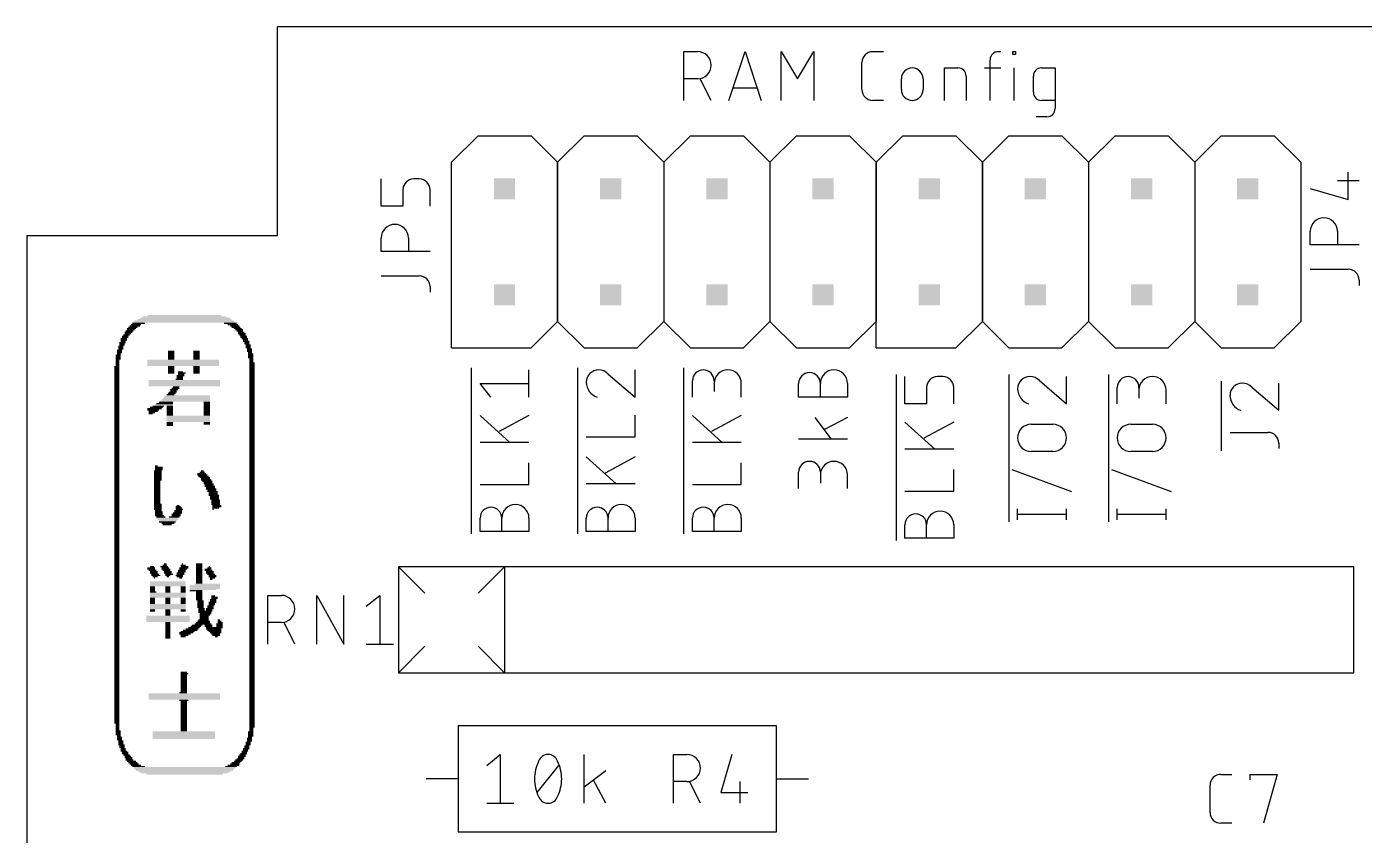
# Model space of a CAD drawing. Extents: x 0 to 102, y 0 to 103.
# Drawn here: x 0 to 32, y 55.64 to 75 of the extents above; entities that cross this region are included whole.
import ezdxf

# ---------------------------------------------------------------- set-up
doc = ezdxf.new("R2010")
doc.units = 0
for name, color, linetype in [('20', 30, 'CONTINUOUS'), ('21', 253, 'CONTINUOUS'), ('25', 253, 'CONTINUOUS'), ('51', 253, 'CONTINUOUS')]:
    doc.layers.add(name, color=color, linetype=linetype)

# ---------------------------------------------------------------- blocks, each defined once
blk = doc.blocks.new('RECT')
blk.add_solid([(-0.5, -0.5), (0.5, -0.5), (-0.5, 0.5), (0.5, 0.5)])

msp = doc.modelspace()

# ---------------------------------------------------------------- linework, layer by layer
at = {"layer": '20'}
for p, q in [((96, 75), (6, 75)), ((6, 70), (6, 75)), ((0, 70), (0, 11)), ((0, 70), (6, 70))]:
    msp.add_line(p, q, dxfattribs=at)
at = {"layer": '21'}
for p, q in [((15.7229, 73.2345), (15.7229, 74.403)), ((15.7229, 74.403), (16.0474, 74.403)), ((16.7936, 73.2345), (17.1831, 74.403)), ((17.1831, 74.403), (17.5725, 73.2345)), ((18.0509, 73.2345), (18.0509, 74.403)), ((18.0509, 74.403), (18.4404, 73.7538)), ((18.4404, 73.7538), (18.8298, 74.403)), ((18.8298, 74.403), (18.8298, 73.2345)), ((20.239, 74.403), (20.4987, 74.403)), ((23.2387, 74.403), (23.3036, 74.403)), ((23.5895, 74.338), (23.5895, 74.403)), ((23.5895, 74.403), (23.6544, 74.403)), ((23.6544, 74.338), (23.5895, 74.338)), ((23.6544, 74.403), (23.6544, 74.338)), ((19.9794, 73.4942), (19.9794, 74.1433)), ((21.9526, 73.2345), (21.9526, 74.0135)), ((21.9526, 74.0135), (22.2772, 74.0135)), ((22.9142, 74.0135), (23.3036, 74.0135)), ((23.044, 73.2345), (23.044, 74.2082)), ((23.622, 73.2345), (23.622, 74.0135)), ((24.2751, 74.0135), (24.5996, 74.0135)), ((24.5996, 74.0135), (24.5996, 73.0398)), ((16.0474, 73.7538), (15.7229, 73.7538)), ((16.372, 73.2345), (16.1123, 73.7538)), ((20.9239, 73.4942), (20.9239, 73.7538)), ((21.4432, 73.7538), (21.4432, 73.4942)), ((22.4719, 73.8188), (22.4719, 73.2345)), ((24.0803, 73.4293), (24.0803, 73.8188)), ((17.4752, 73.5267), (16.891, 73.5267)), ((20.4987, 73.2345), (20.239, 73.2345)), ((24.5996, 73.2345), (24.2751, 73.2345)), ((24.4049, 72.8451), (24.1452, 72.8451)), ((10.16, 71.755), (10.795, 72.39)), ((10.795, 72.39), (12.065, 72.39)), ((12.065, 72.39), (12.7, 71.755)), ((12.7, 71.755), (13.335, 72.39)), ((13.335, 72.39), (14.605, 72.39)), ((14.605, 72.39), (15.24, 71.755)), ((15.24, 71.755), (15.875, 72.39)), ((15.875, 72.39), (17.145, 72.39)), ((17.145, 72.39), (17.78, 71.755)), ((17.78, 71.755), (18.415, 72.39)), ((18.415, 72.39), (19.685, 72.39)), ((19.685, 72.39), (20.32, 71.755)), ((20.32, 71.755), (20.955, 72.39)), ((20.955, 72.39), (22.225, 72.39)), ((22.225, 72.39), (22.86, 71.755)), ((22.86, 71.755), (23.495, 72.39)), ((23.495, 72.39), (24.765, 72.39)), ((24.765, 72.39), (25.4, 71.755)), ((25.4, 71.755), (26.035, 72.39)), ((26.035, 72.39), (27.305, 72.39)), ((27.305, 72.39), (27.94, 71.755)), ((27.94, 71.755), (28.575, 72.39)), ((28.575, 72.39), (29.845, 72.39)), ((29.845, 72.39), (30.48, 71.755)), ((10.16, 69.85), (10.16, 71.755)), ((12.7, 71.755), (12.7, 69.85)), ((12.7, 69.85), (12.7, 71.755)), ((15.24, 71.755), (15.24, 70.485)), ((17.78, 71.755), (17.78, 70.485)), ((20.32, 69.85), (20.32, 71.755)), ((20.32, 71.755), (20.32, 70.485)), ((22.86, 71.755), (22.86, 69.85)), ((22.86, 69.85), (22.86, 71.755)), ((25.4, 71.755), (25.4, 70.485)), ((27.94, 71.755), (27.94, 70.485)), ((30.48, 71.755), (30.48, 70.485)), ((15.24, 70.485), (15.24, 67.945)), ((17.78, 70.485), (17.78, 67.945)), ((20.32, 70.485), (20.32, 67.945)), ((25.4, 70.485), (25.4, 67.945)), ((27.94, 70.485), (27.94, 67.945)), ((30.48, 70.485), (30.48, 67.945)), ((10.16, 67.31), (10.16, 69.85)), ((12.7, 69.85), (12.7, 67.945)), ((12.7, 67.945), (12.7, 69.85)), ((20.32, 67.31), (20.32, 69.85)), ((22.86, 69.85), (22.86, 67.945)), ((22.86, 67.945), (22.86, 69.85)), ((12.065, 67.31), (12.7, 67.945)), ((12.7, 67.945), (13.335, 67.31)), ((14.605, 67.31), (15.24, 67.945)), ((15.24, 67.945), (15.875, 67.31)), ((17.145, 67.31), (17.78, 67.945)), ((17.78, 67.945), (18.415, 67.31)), ((19.685, 67.31), (20.32, 67.945)), ((22.225, 67.31), (22.86, 67.945)), ((22.86, 67.945), (23.495, 67.31)), ((24.765, 67.31), (25.4, 67.945)), ((25.4, 67.945), (26.035, 67.31)), ((27.305, 67.31), (27.94, 67.945)), ((27.94, 67.945), (28.575, 67.31)), ((29.845, 67.31), (30.48, 67.945)), ((10.16, 67.31), (10.795, 67.31)), ((10.795, 67.31), (12.065, 67.31)), ((13.335, 67.31), (14.605, 67.31)), ((15.875, 67.31), (17.145, 67.31)), ((18.415, 67.31), (19.685, 67.31)), ((20.32, 67.31), (20.955, 67.31)), ((20.955, 67.31), (22.225, 67.31)), ((23.495, 67.31), (24.765, 67.31)), ((26.035, 67.31), (27.305, 67.31)), ((28.575, 67.31), (29.845, 67.31)), ((10.6426, 62.8615), (10.6426, 66.8338)), ((12.0142, 66.1338), (12.0142, 66.7829)), ((13.1826, 62.8615), (13.1826, 66.8338)), ((13.9051, 66.6856), (14.5542, 66.1338)), ((14.5542, 66.1338), (14.5542, 66.7829)), ((15.7226, 62.8615), (15.7226, 66.8338)), ((20.8026, 62.7027), (20.8026, 66.675)), ((21.0058, 65.9751), (21.0058, 66.6242)), ((21.9146, 66.6242), (21.7847, 66.6242)), ((23.5014, 63.1472), (23.5014, 66.675)), ((24.8729, 65.9751), (24.8729, 66.6242)), ((25.8826, 63.1472), (25.8826, 66.675)), ((11.1054, 66.1338), (10.8458, 66.4584)), ((10.8458, 66.4584), (12.0142, 66.4584)), ((15.9258, 66.1338), (15.9258, 66.5233)), ((16.4451, 66.5233), (16.4451, 66.2637)), ((17.0942, 66.1338), (17.0942, 66.4584)), ((18.4658, 66.1338), (18.4658, 66.4584)), ((18.9851, 66.1338), (18.9851, 66.4584)), ((19.6342, 66.4584), (19.6342, 66.1338)), ((21.5251, 66.3646), (21.5251, 65.9751)), ((22.1742, 65.9751), (22.1742, 66.3646)), ((24.2238, 66.5268), (24.8729, 65.9751)), ((26.0858, 65.9751), (26.0858, 66.3646)), ((26.6051, 66.3646), (26.6051, 66.1049)), ((27.2542, 65.9751), (27.2542, 66.2996)), ((28.5814, 64.8487), (28.5814, 66.5162)), ((29.3038, 66.3681), (29.953, 65.8163)), ((29.953, 65.8163), (29.953, 66.4655)), ((19.6342, 66.1338), (18.4658, 66.1338)), ((21.5251, 65.9751), (21.0058, 65.9751)), ((10.8458, 65.695), (11.5598, 65.0459)), ((12.0142, 65.695), (11.3002, 65.3055)), ((14.5542, 65.1836), (14.5542, 65.7029)), ((15.9258, 65.695), (16.6398, 65.0459)), ((17.0942, 65.695), (16.3802, 65.3055)), ((18.8553, 65.6479), (19.2447, 65.1286)), ((19.6342, 65.6479), (19.0825, 65.3558)), ((21.0058, 65.5362), (21.7198, 64.8871)), ((22.1742, 65.5362), (21.4602, 65.1468)), ((24.0291, 65.4812), (24.5484, 65.4812)), ((26.4104, 65.4812), (26.9296, 65.4812)), ((28.7846, 65.289), (29.6933, 65.289)), ((12.0142, 65.0459), (10.8458, 65.0459)), ((13.3858, 65.1836), (14.5542, 65.1836)), ((17.0942, 65.0459), (15.9258, 65.0459)), ((19.6342, 65.1286), (18.4658, 65.1286)), ((29.953, 65.0294), (29.953, 64.8995)), ((13.3858, 64.7044), (14.0998, 64.0553)), ((14.5542, 64.7044), (13.8402, 64.3149)), ((22.1742, 64.8871), (21.0058, 64.8871)), ((24.5484, 64.8321), (24.0291, 64.8321)), ((26.9296, 64.8321), (26.4104, 64.8321)), ((12.0142, 64.0406), (12.0142, 64.5599)), ((17.0942, 64.0406), (17.0942, 64.5599)), ((18.4658, 63.9452), (18.4658, 64.3347)), ((18.9851, 64.3347), (18.9851, 64.075)), ((22.1742, 63.8819), (22.1742, 64.4011)), ((25.0028, 63.8683), (23.5747, 64.3876)), ((27.384, 63.8683), (25.956, 64.3876)), ((10.8458, 64.0406), (12.0142, 64.0406)), ((14.5542, 64.0553), (13.3858, 64.0553)), ((15.9258, 64.0406), (17.0942, 64.0406)), ((19.6342, 63.9452), (19.6342, 64.2698)), ((21.0058, 63.8819), (22.1742, 63.8819)), ((23.7046, 63.198), (23.7046, 63.4577)), ((24.8729, 63.198), (24.8729, 63.4577)), ((26.0858, 63.198), (26.0858, 63.4577)), ((27.2542, 63.198), (27.2542, 63.4577)), ((10.8458, 62.9123), (10.8458, 63.2368)), ((11.3651, 62.9123), (11.3651, 63.2368)), ((12.0142, 63.2368), (12.0142, 62.9123)), ((13.3858, 62.9123), (13.3858, 63.2368)), ((13.9051, 62.9123), (13.9051, 63.2368)), ((14.5542, 63.2368), (14.5542, 62.9123)), ((15.9258, 62.9123), (15.9258, 63.2368)), ((16.4451, 62.9123), (16.4451, 63.2368)), ((17.0942, 63.2368), (17.0942, 62.9123)), ((21.0058, 62.7535), (21.0058, 63.0781)), ((21.5251, 62.7535), (21.5251, 63.0781)), ((22.1742, 63.0781), (22.1742, 62.7535)), ((23.7046, 63.3279), (24.8729, 63.3279)), ((26.0858, 63.3279), (27.2542, 63.3279)), ((12.0142, 62.9123), (10.8458, 62.9123)), ((14.5542, 62.9123), (13.3858, 62.9123)), ((17.0942, 62.9123), (15.9258, 62.9123)), ((22.1742, 62.7535), (21.0058, 62.7535)), ((8.89, 62.0713), (8.89, 59.5313)), ((8.89, 62.0713), (9.525, 61.4363)), ((11.43, 62.0713), (8.89, 62.0713)), ((11.43, 62.0713), (10.795, 61.4363)), ((31.75, 62.0713), (11.43, 62.0713)), ((11.43, 62.0713), (11.43, 59.5313)), ((31.75, 59.5313), (31.75, 62.0713)), ((8.89, 59.5313), (9.525, 60.1663)), ((11.43, 59.5313), (10.795, 60.1663)), ((8.89, 59.5313), (11.43, 59.5313)), ((11.43, 59.5313), (31.75, 59.5313)), ((17.9388, 58.2613), (10.3187, 58.2613)), ((10.3187, 58.2613), (10.3187, 55.7213)), ((17.9388, 55.7213), (17.9388, 58.2613)), ((11.0046, 57.3158), (11.3291, 57.5755)), ((11.3291, 57.5755), (11.3291, 56.4071)), ((12.2125, 56.6667), (12.7317, 57.3158)), ((13.3309, 56.4071), (13.3309, 57.5755)), ((10.3187, 56.9913), (9.5568, 56.9913)), ((13.8502, 57.186), (13.3309, 56.7965)), ((13.8502, 56.4071), (13.5581, 56.9588)), ((17.9388, 56.9913), (18.7007, 56.9913)), ((11.0046, 56.4071), (11.6537, 56.4071)), ((10.3187, 55.7213), (17.9388, 55.7213))]:
    msp.add_line(p, q, dxfattribs=at)
for centre, radius, start, end in [((16.0474, 74.0784), 0.3246, 270, 90), ((20.239, 74.1433), 0.2596, 90.0007, 180), ((23.2387, 74.2082), 0.1947, 90.0009, 180), ((21.1836, 73.7538), 0.2596, 0, 180), ((22.2772, 73.8187), 0.1947, 0.0009, 90), ((24.2751, 73.8188), 0.1947, 90, 180), ((20.239, 73.4942), 0.2596, 180, 270), ((21.1836, 73.4942), 0.2596, 180, 0), ((24.2751, 73.4293), 0.1947, 180, 270), ((24.4049, 73.0398), 0.1947, 270.0009, 0), ((13.6779, 66.4909), 0.2921, 90, 180), ((13.6779, 66.4692), 0.3137, 43.6034, 90.0002), ((16.1854, 66.5233), 0.2596, 0, 180), ((16.7696, 66.4584), 0.3246, 0, 180), ((18.7254, 66.4584), 0.2596, 0, 180), ((19.3096, 66.4584), 0.3246, 0, 180), ((21.7847, 66.3646), 0.2596, 90, 180), ((21.9146, 66.3646), 0.2596, 0, 90), ((23.9967, 66.3321), 0.2921, 90, 180), ((23.9967, 66.3105), 0.3137, 43.6034, 90.0002), ((26.3454, 66.3646), 0.2596, 0, 180), ((26.9296, 66.2996), 0.3246, 0, 180), ((13.7611, 66.4909), 0.3753, 180.0001, 252.0554), ((24.0798, 66.3321), 0.3753, 180.0001, 252.0554), ((29.0767, 66.1733), 0.2921, 90, 180), ((29.0767, 66.1517), 0.3137, 43.6034, 90.0002), ((29.1598, 66.1733), 0.3753, 180.0001, 252.0554), ((24.0291, 65.1566), 0.3246, 90, 270), ((24.5484, 65.1566), 0.3246, 270, 90), ((26.4104, 65.1566), 0.3246, 90, 270), ((26.9296, 65.1566), 0.3246, 270, 90), ((29.6933, 65.0294), 0.2596, 0, 90), ((18.7254, 64.3347), 0.2596, 0, 180), ((19.3096, 64.2698), 0.3246, 0, 180), ((11.1054, 63.2368), 0.2596, 0, 180), ((11.6896, 63.2368), 0.3246, 0, 180), ((13.6454, 63.2368), 0.2596, 0, 180), ((14.2296, 63.2368), 0.3246, 0, 180), ((16.1854, 63.2368), 0.2596, 0, 180), ((16.7696, 63.2368), 0.3246, 0, 180), ((21.8496, 63.0781), 0.3246, 0, 180), ((21.2654, 63.0781), 0.2596, 0, 180), ((13.1104, 56.9913), 0.9628, 154.0109, 180.0001), ((12.4721, 57.3353), 0.2402, 90, 161.0751), ((12.4721, 57.3353), 0.2402, 18.9248, 90.0002), ((11.8338, 56.9913), 0.9629, 359.9999, 25.9891), ((13.1104, 56.9913), 0.9629, 180, 205.9888), ((11.8338, 56.9913), 0.9629, 334.0112, 360), ((12.4721, 56.6472), 0.2402, 198.9254, 269.9998), ((12.4721, 56.6472), 0.2402, 270, 341.0747)]:
    msp.add_arc(centre, radius, start, end, dxfattribs=at)
at = {"layer": '25'}
for p, q in [((8.4806, 70.7066), (8.4806, 71.3557)), ((9.3893, 71.3557), (9.2595, 71.3557)), ((31.6143, 70.8654), (31.6143, 71.5145)), ((8.9998, 71.0961), (8.9998, 70.7066)), ((9.649, 70.7066), (9.649, 71.0961)), ((30.7056, 71.125), (31.6143, 70.8654)), ((31.3547, 71.3197), (31.874, 71.3197)), ((8.9998, 70.7066), (8.4806, 70.7066)), ((30.7056, 69.7774), (30.7056, 70.1019)), ((31.3547, 70.1019), (31.3547, 69.7774)), ((8.4806, 69.6186), (8.4806, 69.9432)), ((9.1297, 69.9432), (9.1297, 69.6186)), ((31.874, 69.7774), (30.7056, 69.7774)), ((9.649, 69.6186), (8.4806, 69.6186)), ((30.7056, 69.195), (31.6143, 69.195)), ((8.4806, 69.0363), (9.3893, 69.0363)), ((31.874, 68.9354), (31.874, 68.8055)), ((9.649, 68.7766), (9.649, 68.6468)), ((5.7658, 60.2171), (5.7658, 61.3855)), ((5.7658, 61.3855), (6.0904, 61.3855)), ((6.9395, 60.2171), (6.9395, 61.3855)), ((6.9395, 61.3855), (7.5886, 60.2171)), ((7.5886, 60.2171), (7.5886, 61.3855)), ((8.1206, 61.1259), (8.4452, 61.3855)), ((8.4452, 61.3855), (8.4452, 60.2171)), ((6.0904, 60.7364), (5.7658, 60.7364)), ((6.4149, 60.2171), (6.1553, 60.7364)), ((8.1206, 60.2171), (8.7697, 60.2171)), ((15.4682, 56.4071), (15.4682, 57.5755)), ((15.4682, 57.5755), (15.7928, 57.5755)), ((16.8635, 57.5755), (16.6038, 56.6667)), ((28.5679, 57.0992), (28.8276, 57.0992)), ((29.2641, 56.9694), (29.2641, 57.0992)), ((29.2641, 57.0992), (29.9132, 57.0992)), ((29.9132, 57.0992), (29.5887, 55.9308)), ((15.7928, 56.9263), (15.4682, 56.9263)), ((16.1173, 56.4071), (15.8577, 56.9263)), ((16.6038, 56.6667), (17.253, 56.6667)), ((17.0582, 56.9263), (17.0582, 56.4071)), ((28.3083, 56.1904), (28.3083, 56.8396)), ((28.8276, 55.9308), (28.5679, 55.9308))]:
    msp.add_line(p, q, dxfattribs=at)
for centre, radius, start, end in [((9.2595, 71.0961), 0.2596, 90, 180), ((9.3893, 71.0961), 0.2596, 0, 90), ((31.0301, 70.1019), 0.3246, 0, 180), ((8.8051, 69.9432), 0.3246, 0, 180), ((31.6143, 68.9354), 0.2596, 0, 90), ((9.3893, 68.7766), 0.2596, 0, 90), ((6.0904, 61.0609), 0.3246, 270, 90), ((15.7928, 57.2509), 0.3246, 270, 90), ((28.5679, 56.8396), 0.2596, 90.0007, 180), ((28.5679, 56.1904), 0.2596, 180, 270)]:
    msp.add_arc(centre, radius, start, end, dxfattribs=at)

# ---------------------------------------------------------------- block references
at = {"layer": '21', "yscale": 0.0305}
for p, xscale in [((2.5835, 67.8352), 0.2438), ((2.614, 67.8657), 0.2438), ((2.6749, 67.8962), 0.3048), ((3.7722, 67.9267), 2.4384), ((3.7722, 67.9571), 2.3774), ((3.7722, 67.9876), 2.2555), ((3.7874, 68.0181), 2.1641), ((3.7722, 68.0486), 2.0117), ((3.7722, 68.0791), 1.7678), ((4.8695, 67.8962), 0.3048), ((4.9304, 67.8657), 0.2438), ((4.9762, 67.8352), 0.2134), ((2.3244, 67.5304), 0.1524), ((2.3244, 67.4999), 0.1524), ((2.3549, 67.5914), 0.1524), ((2.3549, 67.5609), 0.1524), ((2.3854, 67.6219), 0.1524), ((2.4311, 67.6828), 0.1829), ((2.4158, 67.6523), 0.1524), ((2.4616, 67.7133), 0.1829), ((2.492, 67.7438), 0.1829), ((2.5073, 67.7743), 0.2134), ((2.5378, 67.8047), 0.2134), ((5.0066, 67.8047), 0.2134), ((5.0524, 67.7743), 0.1829), ((5.0828, 67.7438), 0.1829), ((5.0981, 67.7133), 0.1524), ((5.1438, 67.6523), 0.1829), ((5.1286, 67.6828), 0.1524), ((5.159, 67.6219), 0.1524), ((5.1895, 67.5914), 0.1524), ((5.1895, 67.5609), 0.1524), ((5.22, 67.5304), 0.1524), ((5.2352, 67.4999), 0.1219), ((2.2177, 67.2561), 0.1219), ((2.2177, 67.2256), 0.1219), ((2.2177, 67.1951), 0.1219), ((2.2482, 67.3475), 0.1219), ((2.2482, 67.3171), 0.1219), ((2.2482, 67.2866), 0.1219), ((2.2939, 67.439), 0.1524), ((2.2787, 67.4085), 0.1219), ((2.2787, 67.378), 0.1219), ((2.3092, 67.4695), 0.1219), ((3.4522, 67.2256), 0.1524), ((3.4522, 67.1951), 0.1524), ((4.0618, 67.2256), 0.1524), ((4.0618, 67.1951), 0.1524), ((5.2505, 67.4695), 0.1524), ((5.2657, 67.439), 0.1219), ((5.2657, 67.4085), 0.1219), ((5.2962, 67.378), 0.1219), ((5.2962, 67.3475), 0.1219), ((5.2962, 67.3171), 0.1219), ((5.3267, 67.2866), 0.1219), ((5.3267, 67.2561), 0.1219), ((5.3267, 67.2256), 0.1219), ((5.3419, 67.1951), 0.0914), ((2.1568, 66.8599), 0.1219), ((2.1872, 67.1342), 0.1219), ((2.1872, 67.1037), 0.1219), ((2.1872, 67.0732), 0.1219), ((2.1872, 67.0427), 0.1219), ((2.172, 67.0123), 0.0914), ((2.172, 66.9818), 0.0914), ((2.172, 66.9513), 0.0914), ((2.172, 66.9208), 0.0914), ((2.172, 66.8903), 0.0914), ((2.2025, 67.1647), 0.0914), ((3.7417, 67.0123), 1.7069), ((3.7417, 66.9818), 1.7069), ((3.7417, 66.9513), 1.7069), ((3.7417, 66.9208), 1.7069), ((3.7417, 66.8903), 1.7069), ((3.4522, 67.1647), 0.1524), ((3.4522, 67.1342), 0.1524), ((3.4522, 67.1037), 0.1524), ((3.4522, 67.0732), 0.1524), ((3.4522, 67.0427), 0.1524), ((3.4522, 66.8599), 0.1524), ((4.0618, 67.1647), 0.1524), ((4.0618, 67.1342), 0.1524), ((4.0618, 67.1037), 0.1524), ((4.0618, 67.0732), 0.1524), ((4.0618, 67.0427), 0.1524), ((4.0618, 66.8599), 0.1524), ((5.3572, 67.1647), 0.1219), ((5.3572, 67.1342), 0.1219), ((5.3572, 67.1037), 0.1219), ((5.3572, 67.0732), 0.1219), ((5.3876, 66.9513), 0.1219), ((5.3876, 66.9208), 0.1219), ((5.3876, 66.8903), 0.1219), ((5.3876, 66.8599), 0.1219), ((5.3724, 67.0427), 0.0914), ((5.3724, 67.0123), 0.0914), ((5.3724, 66.9818), 0.0914), ((2.1568, 66.8294), 0.1219), ((2.1568, 66.7989), 0.1219), ((2.1568, 66.7684), 0.1219), ((2.1568, 66.7379), 0.1219), ((2.1568, 66.7075), 0.1219), ((2.1568, 66.677), 0.1219), ((2.1568, 66.6465), 0.1219), ((2.1568, 66.616), 0.1219), ((2.1568, 66.5855), 0.1219), ((2.1568, 66.5551), 0.1219), ((3.4522, 66.8294), 0.1524), ((3.4522, 66.7989), 0.1524), ((3.4522, 66.7684), 0.1524), ((3.4522, 66.7379), 0.1524), ((3.4522, 66.7075), 0.1524), ((3.6503, 66.5551), 0.1829), ((3.6655, 66.616), 0.1524), ((3.6655, 66.5855), 0.1524), ((3.6808, 66.6465), 0.1829), ((3.7112, 66.7075), 0.1829), ((3.696, 66.677), 0.1524), ((3.6808, 66.7379), 0.1219), ((4.0618, 66.8294), 0.1524), ((4.0618, 66.7989), 0.1524), ((4.0618, 66.7684), 0.1524), ((4.0618, 66.7379), 0.1524), ((4.0618, 66.7075), 0.1524), ((5.3876, 66.8294), 0.1219), ((5.3876, 66.7989), 0.1219), ((5.3876, 66.7684), 0.1219), ((5.3876, 66.7379), 0.1219), ((5.3876, 66.7075), 0.1219), ((5.3876, 66.677), 0.1219), ((5.3876, 66.6465), 0.1219), ((5.3876, 66.616), 0.1219), ((5.3876, 66.5855), 0.1219), ((5.3876, 66.5551), 0.1219), ((2.1568, 66.5246), 0.1219), ((2.1568, 66.4941), 0.1219), ((2.1568, 66.4636), 0.1219), ((2.1568, 66.4331), 0.1219), ((2.1568, 66.4027), 0.1219), ((2.1568, 66.3722), 0.1219), ((2.1568, 66.3417), 0.1219), ((2.1568, 66.3112), 0.1219), ((2.1568, 66.2807), 0.1219), ((2.1568, 66.2503), 0.1219), ((2.1568, 66.2198), 0.1219), ((3.7722, 66.5246), 1.7069), ((3.7722, 66.4941), 1.7069), ((3.7722, 66.4636), 1.7069), ((3.7722, 66.4331), 1.7069), ((3.7722, 66.4027), 1.7069), ((3.4674, 66.2198), 0.1829), ((3.4979, 66.2503), 0.1829), ((3.5284, 66.3112), 0.1829), ((3.5131, 66.2807), 0.1524), ((3.5588, 66.3417), 0.1829), ((3.5741, 66.3722), 0.1524), ((5.3876, 66.5246), 0.1219), ((5.3876, 66.4941), 0.1219), ((5.3876, 66.4636), 0.1219), ((5.3876, 66.4331), 0.1219), ((5.3876, 66.4027), 0.1219), ((5.3876, 66.3722), 0.1219), ((5.3876, 66.3417), 0.1219), ((5.3876, 66.3112), 0.1219), ((5.3876, 66.2807), 0.1219), ((5.3876, 66.2503), 0.1219), ((5.3876, 66.2198), 0.1219), ((2.1568, 66.1893), 0.1219), ((2.1568, 66.1588), 0.1219), ((2.1568, 66.1283), 0.1219), ((2.1568, 66.0979), 0.1219), ((2.1568, 66.0674), 0.1219), ((2.1568, 66.0369), 0.1219), ((2.1568, 66.0064), 0.1219), ((2.1568, 65.9759), 0.1219), ((2.1568, 65.9455), 0.1219), ((2.1568, 65.915), 0.1219), ((3.1474, 65.915), 0.2743), ((3.2845, 65.9455), 0.4267), ((3.2998, 65.9759), 0.3962), ((3.3302, 66.0064), 0.3353), ((3.7874, 66.0369), 1.1887), ((3.8027, 66.0674), 1.1582), ((3.8179, 66.0979), 1.1278), ((3.8332, 66.1283), 1.0973), ((3.8484, 66.1588), 1.0668), ((3.4369, 66.1893), 0.1829), ((3.4217, 65.915), 0.1524), ((4.3056, 66.0064), 0.1524), ((4.3056, 65.9759), 0.1524), ((4.3056, 65.9455), 0.1524), ((4.3056, 65.915), 0.1524), ((5.3876, 66.1893), 0.1219), ((5.3876, 66.1588), 0.1219), ((5.3876, 66.1283), 0.1219), ((5.3876, 66.0979), 0.1219), ((5.3876, 66.0674), 0.1219), ((5.3876, 66.0369), 0.1219), ((5.3876, 66.0064), 0.1219), ((5.3876, 65.9759), 0.1219), ((5.3876, 65.9455), 0.1219), ((5.3876, 65.915), 0.1219), ((2.1568, 65.8845), 0.1219), ((2.1568, 65.854), 0.1219), ((2.1568, 65.8235), 0.1219), ((2.1568, 65.7931), 0.1219), ((2.1568, 65.7626), 0.1219), ((2.1568, 65.7321), 0.1219), ((2.1568, 65.7016), 0.1219), ((2.1568, 65.6711), 0.1219), ((2.1568, 65.6407), 0.1219), ((2.1568, 65.6102), 0.1219), ((2.1568, 65.5797), 0.1219), ((3.0559, 65.854), 0.3353), ((3.0254, 65.8235), 0.2743), ((3.0254, 65.7931), 0.2134), ((2.995, 65.7626), 0.1524), ((2.9645, 65.7321), 0.0914), ((3.1016, 65.8845), 0.3048), ((3.4217, 65.8845), 0.1524), ((3.4217, 65.854), 0.1524), ((3.4217, 65.8235), 0.1524), ((3.4217, 65.7931), 0.1524), ((3.4217, 65.7626), 0.1524), ((3.4217, 65.7321), 0.1524), ((3.4217, 65.7016), 0.1524), ((3.8636, 65.6711), 1.0363), ((3.8636, 65.6407), 1.0363), ((3.8636, 65.6102), 1.0363), ((3.8636, 65.5797), 1.0363), ((4.3056, 65.8845), 0.1524), ((4.3056, 65.854), 0.1524), ((4.3056, 65.8235), 0.1524), ((4.3056, 65.7931), 0.1524), ((4.3056, 65.7626), 0.1524), ((4.3056, 65.7321), 0.1524), ((4.3056, 65.7016), 0.1524), ((5.3876, 65.8845), 0.1219), ((5.3876, 65.854), 0.1219), ((5.3876, 65.8235), 0.1219), ((5.3876, 65.7931), 0.1219), ((5.3876, 65.7626), 0.1219), ((5.3876, 65.7321), 0.1219), ((5.3876, 65.7016), 0.1219), ((5.3876, 65.6711), 0.1219), ((5.3876, 65.6407), 0.1219), ((5.3876, 65.6102), 0.1219), ((5.3876, 65.5797), 0.1219), ((2.1568, 65.5492), 0.1219), ((2.1568, 65.5187), 0.1219), ((2.1568, 65.4883), 0.1219), ((2.1568, 65.4578), 0.1219), ((2.1568, 65.4273), 0.1219), ((2.1568, 65.3968), 0.1219), ((2.1568, 65.3663), 0.1219), ((2.1568, 65.3359), 0.1219), ((2.1568, 65.3054), 0.1219), ((2.1568, 65.2749), 0.1219), ((3.8636, 65.5492), 1.0363), ((3.4217, 65.5187), 0.1524), ((3.4217, 65.4883), 0.1524), ((3.4217, 65.4578), 0.1524), ((4.3056, 65.5187), 0.1524), ((4.3056, 65.4883), 0.1524), ((5.3876, 65.5492), 0.1219), ((5.3876, 65.5187), 0.1219), ((5.3876, 65.4883), 0.1219), ((5.3876, 65.4578), 0.1219), ((5.3876, 65.4273), 0.1219), ((5.3876, 65.3968), 0.1219), ((5.3876, 65.3663), 0.1219), ((5.3876, 65.3359), 0.1219), ((5.3876, 65.3054), 0.1219), ((5.3876, 65.2749), 0.1219), ((2.1568, 65.2444), 0.1219), ((2.1568, 65.2139), 0.1219), ((2.1568, 65.1835), 0.1219), ((2.1568, 65.153), 0.1219), ((2.1568, 65.1225), 0.1219), ((2.1568, 65.092), 0.1219), ((2.1568, 65.0615), 0.1219), ((2.1568, 65.0311), 0.1219), ((2.1568, 65.0006), 0.1219), ((2.1568, 64.9701), 0.1219), ((2.1568, 64.9396), 0.1219), ((5.3876, 65.2444), 0.1219), ((5.3876, 65.2139), 0.1219), ((5.3876, 65.1835), 0.1219), ((5.3876, 65.153), 0.1219), ((5.3876, 65.1225), 0.1219), ((5.3876, 65.092), 0.1219), ((5.3876, 65.0615), 0.1219), ((5.3876, 65.0311), 0.1219), ((5.3876, 65.0006), 0.1219), ((5.3876, 64.9701), 0.1219), ((5.3876, 64.9396), 0.1219), ((2.1568, 64.9091), 0.1219), ((2.1568, 64.8787), 0.1219), ((2.1568, 64.8482), 0.1219), ((2.1568, 64.8177), 0.1219), ((2.1568, 64.7872), 0.1219), ((2.1568, 64.7567), 0.1219), ((2.1568, 64.7263), 0.1219), ((2.1568, 64.6958), 0.1219), ((2.1568, 64.6653), 0.1219), ((2.1568, 64.6348), 0.1219), ((5.3876, 64.9091), 0.1219), ((5.3876, 64.8787), 0.1219), ((5.3876, 64.8482), 0.1219), ((5.3876, 64.8177), 0.1219), ((5.3876, 64.7872), 0.1219), ((5.3876, 64.7567), 0.1219), ((5.3876, 64.7263), 0.1219), ((5.3876, 64.6958), 0.1219), ((5.3876, 64.6653), 0.1219), ((5.3876, 64.6348), 0.1219), ((2.1568, 64.6043), 0.1219), ((2.1568, 64.5739), 0.1219), ((2.1568, 64.5434), 0.1219), ((2.1568, 64.5129), 0.1219), ((2.1568, 64.4824), 0.1219), ((2.1568, 64.4519), 0.1219), ((2.1568, 64.4215), 0.1219), ((2.1568, 64.391), 0.1219), ((2.1568, 64.3605), 0.1219), ((2.1568, 64.33), 0.1219), ((2.1568, 64.2995), 0.1219), ((3.1321, 64.3605), 0.1829), ((3.1321, 64.33), 0.1829), ((3.1321, 64.2995), 0.1829), ((3.1016, 64.4824), 0.061), ((3.1626, 64.4519), 0.1829), ((3.1626, 64.4215), 0.1829), ((3.1626, 64.391), 0.1829), ((4.1837, 64.2995), 0.2134), ((4.1989, 64.33), 0.1219), ((4.1989, 64.3605), 0.061), ((5.3876, 64.6043), 0.1219), ((5.3876, 64.5739), 0.1219), ((5.3876, 64.5434), 0.1219), ((5.3876, 64.5129), 0.1219), ((5.3876, 64.4824), 0.1219), ((5.3876, 64.4519), 0.1219), ((5.3876, 64.4215), 0.1219), ((5.3876, 64.391), 0.1219), ((5.3876, 64.3605), 0.1219), ((5.3876, 64.33), 0.1219), ((5.3876, 64.2995), 0.1219), ((2.1568, 64.2691), 0.1219), ((2.1568, 64.2386), 0.1219), ((2.1568, 64.2081), 0.1219), ((2.1568, 64.1776), 0.1219), ((2.1568, 64.1471), 0.1219), ((2.1568, 64.1167), 0.1219), ((2.1568, 64.0862), 0.1219), ((2.1568, 64.0557), 0.1219), ((2.1568, 64.0252), 0.1219), ((2.1568, 63.9947), 0.1219), ((3.1321, 64.2691), 0.1829), ((3.1321, 64.2386), 0.1829), ((3.1321, 64.2081), 0.1829), ((3.1321, 64.1776), 0.1829), ((3.1321, 64.1471), 0.1829), ((3.1169, 64.1167), 0.1524), ((3.1169, 64.0862), 0.1524), ((3.1169, 64.0557), 0.1524), ((3.1169, 64.0252), 0.1524), ((3.1169, 63.9947), 0.1524), ((4.1989, 64.2691), 0.2438), ((4.2294, 64.2386), 0.2438), ((4.2599, 64.2081), 0.2438), ((4.2751, 64.1776), 0.2134), ((4.2904, 64.1471), 0.2438), ((4.3208, 64.1167), 0.2438), ((4.3361, 64.0862), 0.2134), ((4.3513, 64.0557), 0.2438), ((4.3666, 64.0252), 0.2134), ((4.3818, 63.9947), 0.2438), ((5.3876, 64.2691), 0.1219), ((5.3876, 64.2386), 0.1219), ((5.3876, 64.2081), 0.1219), ((5.3876, 64.1776), 0.1219), ((5.3876, 64.1471), 0.1219), ((5.3876, 64.1167), 0.1219), ((5.3876, 64.0862), 0.1219), ((5.3876, 64.0557), 0.1219), ((5.3876, 64.0252), 0.1219), ((5.3876, 63.9947), 0.1219), ((2.1568, 63.9642), 0.1219), ((2.1568, 63.9338), 0.1219), ((2.1568, 63.9033), 0.1219), ((2.1568, 63.8728), 0.1219), ((2.1568, 63.8423), 0.1219), ((2.1568, 63.8118), 0.1219), ((2.1568, 63.7814), 0.1219), ((2.1568, 63.7509), 0.1219), ((2.1568, 63.7204), 0.1219), ((2.1568, 63.6899), 0.1219), ((2.1568, 63.6594), 0.1219), ((3.1169, 63.9642), 0.1524), ((3.1169, 63.9338), 0.1524), ((3.1169, 63.9033), 0.1524), ((3.1169, 63.8728), 0.1524), ((3.1169, 63.8423), 0.1524), ((3.1169, 63.8118), 0.1524), ((3.1169, 63.7814), 0.1524), ((3.1169, 63.7509), 0.1524), ((3.1169, 63.7204), 0.1524), ((3.1169, 63.6899), 0.1524), ((3.1169, 63.6594), 0.1524), ((4.397, 63.9642), 0.2134), ((4.4123, 63.9338), 0.2438), ((4.4275, 63.9033), 0.2134), ((4.4428, 63.8728), 0.2438), ((4.458, 63.8423), 0.2134), ((4.458, 63.8118), 0.2134), ((4.4732, 63.7814), 0.2438), ((4.4885, 63.7509), 0.2134), ((4.4885, 63.7204), 0.2134), ((4.4885, 63.6899), 0.2134), ((4.519, 63.6594), 0.2134), ((5.3876, 63.9642), 0.1219), ((5.3876, 63.9338), 0.1219), ((5.3876, 63.9033), 0.1219), ((5.3876, 63.8728), 0.1219), ((5.3876, 63.8423), 0.1219), ((5.3876, 63.8118), 0.1219), ((5.3876, 63.7814), 0.1219), ((5.3876, 63.7509), 0.1219), ((5.3876, 63.7204), 0.1219), ((5.3876, 63.6899), 0.1219), ((5.3876, 63.6594), 0.1219), ((2.1568, 63.629), 0.1219), ((2.1568, 63.5985), 0.1219), ((2.1568, 63.568), 0.1219), ((2.1568, 63.5375), 0.1219), ((2.1568, 63.507), 0.1219), ((2.1568, 63.4766), 0.1219), ((2.1568, 63.4461), 0.1219), ((2.1568, 63.4156), 0.1219), ((2.1568, 63.3851), 0.1219), ((2.1568, 63.3547), 0.1219), ((3.1321, 63.568), 0.1829), ((3.1321, 63.5375), 0.1829), ((3.1321, 63.507), 0.1829), ((3.1321, 63.4766), 0.1829), ((3.1321, 63.4461), 0.1829), ((3.1169, 63.629), 0.1524), ((3.1169, 63.5985), 0.1524), ((3.1626, 63.3851), 0.1829), ((3.1626, 63.3547), 0.1829), ((3.1474, 63.4156), 0.1524), ((3.6046, 63.3547), 0.2134), ((3.6198, 63.4156), 0.1829), ((3.6198, 63.3851), 0.1829), ((3.635, 63.4766), 0.1524), ((3.6198, 63.507), 0.1219), ((3.6503, 63.4461), 0.1829), ((3.6198, 63.5375), 0.061), ((4.519, 63.629), 0.2134), ((4.519, 63.5985), 0.2134), ((4.519, 63.568), 0.2134), ((4.5494, 63.5375), 0.2134), ((4.5494, 63.507), 0.2134), ((4.519, 63.4766), 0.1524), ((4.458, 63.4461), 0.0305), ((5.3876, 63.629), 0.1219), ((5.3876, 63.5985), 0.1219), ((5.3876, 63.568), 0.1219), ((5.3876, 63.5375), 0.1219), ((5.3876, 63.507), 0.1219), ((5.3876, 63.4766), 0.1219), ((5.3876, 63.4461), 0.1219), ((5.3876, 63.4156), 0.1219), ((5.3876, 63.3851), 0.1219), ((5.3876, 63.3547), 0.1219), ((2.1568, 63.3242), 0.1219), ((2.1568, 63.2937), 0.1219), ((2.1568, 63.2632), 0.1219), ((2.1568, 63.2327), 0.1219), ((2.1568, 63.2023), 0.1219), ((2.1568, 63.1718), 0.1219), ((2.1568, 63.1413), 0.1219), ((2.1568, 63.1108), 0.1219), ((2.1568, 63.0803), 0.1219), ((2.1568, 63.0499), 0.1219), ((2.1568, 63.0194), 0.1219), ((3.1626, 63.3242), 0.1829), ((3.1778, 63.2937), 0.2134), ((3.2083, 63.2632), 0.2134), ((3.3607, 63.2327), 0.5182), ((3.376, 63.2023), 0.4877), ((3.376, 63.1718), 0.4267), ((3.3607, 63.1413), 0.3962), ((3.376, 63.1108), 0.3048), ((3.3607, 63.0803), 0.2134), ((3.5284, 63.2632), 0.2438), ((3.5741, 63.3242), 0.2134), ((3.5741, 63.2937), 0.2134), ((5.3876, 63.3242), 0.1219), ((5.3876, 63.2937), 0.1219), ((5.3876, 63.2632), 0.1219), ((5.3876, 63.2327), 0.1219), ((5.3876, 63.2023), 0.1219), ((5.3876, 63.1718), 0.1219), ((5.3876, 63.1413), 0.1219), ((5.3876, 63.1108), 0.1219), ((5.3876, 63.0803), 0.1219), ((5.3876, 63.0499), 0.1219), ((5.3876, 63.0194), 0.1219), ((2.1568, 62.9889), 0.1219), ((2.1568, 62.9584), 0.1219), ((2.1568, 62.9279), 0.1219), ((2.1568, 62.8975), 0.1219), ((2.1568, 62.867), 0.1219), ((2.1568, 62.8365), 0.1219), ((2.1568, 62.806), 0.1219), ((2.1568, 62.7755), 0.1219), ((2.1568, 62.7451), 0.1219), ((2.1568, 62.7146), 0.1219), ((5.3876, 62.9889), 0.1219), ((5.3876, 62.9584), 0.1219), ((5.3876, 62.9279), 0.1219), ((5.3876, 62.8975), 0.1219), ((5.3876, 62.867), 0.1219), ((5.3876, 62.8365), 0.1219), ((5.3876, 62.806), 0.1219), ((5.3876, 62.7755), 0.1219), ((5.3876, 62.7451), 0.1219), ((5.3876, 62.7146), 0.1219), ((2.1568, 62.6841), 0.1219), ((2.1568, 62.6536), 0.1219), ((2.1568, 62.6231), 0.1219), ((2.1568, 62.5927), 0.1219), ((2.1568, 62.5622), 0.1219), ((2.1568, 62.5317), 0.1219), ((2.1568, 62.5012), 0.1219), ((2.1568, 62.4707), 0.1219), ((2.1568, 62.4403), 0.1219), ((2.1568, 62.4098), 0.1219), ((2.1568, 62.3793), 0.1219), ((5.3876, 62.6841), 0.1219), ((5.3876, 62.6536), 0.1219), ((5.3876, 62.6231), 0.1219), ((5.3876, 62.5927), 0.1219), ((5.3876, 62.5622), 0.1219), ((5.3876, 62.5317), 0.1219), ((5.3876, 62.5012), 0.1219), ((5.3876, 62.4707), 0.1219), ((5.3876, 62.4403), 0.1219), ((5.3876, 62.4098), 0.1219), ((5.3876, 62.3793), 0.1219), ((2.1568, 62.3488), 0.1219), ((2.1568, 62.3183), 0.1219), ((2.1568, 62.2879), 0.1219), ((2.1568, 62.2574), 0.1219), ((2.1568, 62.2269), 0.1219), ((2.1568, 62.1964), 0.1219), ((2.1568, 62.1659), 0.1219), ((2.1568, 62.1355), 0.1219), ((2.1568, 62.105), 0.1219), ((2.1568, 62.0745), 0.1219), ((2.995, 62.0745), 0.0914), ((3.2845, 62.0745), 0.1829), ((3.2998, 62.105), 0.0914), ((3.315, 62.1355), 0.061), ((3.7417, 62.105), 0.1219), ((3.7722, 62.0745), 0.1829), ((3.7265, 62.1355), 0.0305), ((4.1227, 62.1355), 0.1524), ((4.1227, 62.105), 0.1524), ((4.1227, 62.0745), 0.1524), ((4.3666, 62.0745), 0.0305), ((5.3876, 62.3488), 0.1219), ((5.3876, 62.3183), 0.1219), ((5.3876, 62.2879), 0.1219), ((5.3876, 62.2574), 0.1219), ((5.3876, 62.2269), 0.1219), ((5.3876, 62.1964), 0.1219), ((5.3876, 62.1659), 0.1219), ((5.3876, 62.1355), 0.1219), ((5.3876, 62.105), 0.1219), ((5.3876, 62.0745), 0.1219), ((2.1568, 62.044), 0.1219), ((2.1568, 62.0135), 0.1219), ((2.1568, 61.9831), 0.1219), ((2.1568, 61.9526), 0.1219), ((2.1568, 61.9221), 0.1219), ((2.1568, 61.8916), 0.1219), ((2.1568, 61.8611), 0.1219), ((2.1568, 61.8307), 0.1219), ((2.1568, 61.8002), 0.1219), ((2.1568, 61.7697), 0.1219), ((2.1568, 61.7392), 0.1219), ((2.9797, 62.044), 0.1829), ((2.9797, 62.0135), 0.1829), ((3.0102, 61.9831), 0.1829), ((3.0407, 61.9526), 0.1829), ((3.0407, 61.9221), 0.1829), ((3.0864, 61.8611), 0.2134), ((3.0712, 61.8916), 0.1829), ((3.0712, 61.8307), 0.1219), ((3.0559, 61.8002), 0.0305), ((3.315, 62.044), 0.1829), ((3.3302, 62.0135), 0.2134), ((3.3455, 61.9831), 0.1829), ((3.376, 61.9526), 0.1829), ((3.376, 61.9221), 0.1829), ((3.4064, 61.8916), 0.1829), ((3.376, 61.8611), 0.1219), ((3.376, 61.8307), 0.061), ((3.6503, 61.8611), 0.1829), ((3.6655, 61.8307), 0.1524), ((3.6808, 61.9221), 0.1829), ((3.6808, 61.8916), 0.1829), ((3.7112, 61.9831), 0.1829), ((3.7112, 61.9526), 0.1829), ((3.7417, 62.0135), 0.1829), ((3.757, 62.044), 0.2134), ((3.6808, 61.8002), 0.061), ((4.1227, 62.044), 0.1524), ((4.1227, 62.0135), 0.1524), ((4.1227, 61.9831), 0.1524), ((4.1227, 61.9526), 0.1524), ((4.1227, 61.9221), 0.1524), ((4.1227, 61.8916), 0.1524), ((4.1227, 61.8611), 0.1524), ((4.1227, 61.8307), 0.1524), ((4.1227, 61.8002), 0.1524), ((4.1227, 61.7697), 0.1524), ((4.1227, 61.7392), 0.1524), ((4.3361, 62.0135), 0.1524), ((4.3513, 61.9831), 0.1829), ((4.3818, 61.9526), 0.1829), ((4.3818, 61.9221), 0.1829), ((4.3666, 62.044), 0.0914), ((4.4123, 61.8916), 0.1829), ((4.4428, 61.8611), 0.1829), ((4.4428, 61.8307), 0.1829), ((4.4123, 61.7697), 0.061), ((4.4428, 61.8002), 0.1219), ((5.3876, 62.044), 0.1219), ((5.3876, 62.0135), 0.1219), ((5.3876, 61.9831), 0.1219), ((5.3876, 61.9526), 0.1219), ((5.3876, 61.9221), 0.1219), ((5.3876, 61.8916), 0.1219), ((5.3876, 61.8611), 0.1219), ((5.3876, 61.8307), 0.1219), ((5.3876, 61.8002), 0.1219), ((5.3876, 61.7697), 0.1219), ((5.3876, 61.7392), 0.1219), ((2.1568, 61.7087), 0.1219), ((2.1568, 61.6783), 0.1219), ((2.1568, 61.6478), 0.1219), ((2.1568, 61.6173), 0.1219), ((2.1568, 61.5868), 0.1219), ((2.1568, 61.5563), 0.1219), ((2.1568, 61.5259), 0.1219), ((2.1568, 61.4954), 0.1219), ((2.1568, 61.4649), 0.1219), ((2.1568, 61.4344), 0.1219), ((3.0254, 61.4649), 0.1524), ((3.376, 61.7087), 0.8534), ((3.376, 61.6783), 0.8534), ((3.376, 61.6478), 0.8534), ((3.376, 61.6173), 0.8534), ((3.0102, 61.5868), 0.1219), ((3.0102, 61.5563), 0.1219), ((3.0102, 61.5259), 0.1219), ((3.0102, 61.4954), 0.1219), ((3.376, 61.4344), 0.8534), ((3.376, 61.5868), 0.1219), ((3.376, 61.5563), 0.1219), ((3.376, 61.5259), 0.1219), ((3.376, 61.4954), 0.1219), ((3.376, 61.4649), 0.1219), ((3.7417, 61.5868), 0.1219), ((3.7417, 61.5563), 0.1219), ((3.7417, 61.5259), 0.1219), ((3.7417, 61.4954), 0.1219), ((3.7417, 61.4649), 0.1219), ((4.2599, 61.6173), 0.7315), ((4.2599, 61.5868), 0.7315), ((4.2599, 61.5563), 0.7315), ((4.2142, 61.5259), 0.6401), ((4.0465, 61.4954), 0.3048), ((4.3208, 61.6478), 0.6096), ((4.1227, 61.7087), 0.1524), ((4.1227, 61.6783), 0.1524), ((4.1227, 61.4649), 0.1524), ((4.1227, 61.4344), 0.1524), ((5.3876, 61.7087), 0.1219), ((5.3876, 61.6783), 0.1219), ((5.3876, 61.6478), 0.1219), ((5.3876, 61.6173), 0.1219), ((5.3876, 61.5868), 0.1219), ((5.3876, 61.5563), 0.1219), ((5.3876, 61.5259), 0.1219), ((5.3876, 61.4954), 0.1219), ((5.3876, 61.4649), 0.1219), ((5.3876, 61.4344), 0.1219), ((2.1568, 61.4039), 0.1219), ((2.1568, 61.3735), 0.1219), ((2.1568, 61.343), 0.1219), ((2.1568, 61.3125), 0.1219), ((2.1568, 61.282), 0.1219), ((2.1568, 61.2515), 0.1219), ((2.1568, 61.2211), 0.1219), ((2.1568, 61.1906), 0.1219), ((2.1568, 61.1601), 0.1219), ((2.1568, 61.1296), 0.1219), ((2.1568, 61.0991), 0.1219), ((3.376, 61.4039), 0.8534), ((3.376, 61.3735), 0.8534), ((3.376, 61.343), 0.8534), ((3.0102, 61.3125), 0.1219), ((3.0102, 61.282), 0.1219), ((3.0102, 61.2515), 0.1219), ((3.0102, 61.2211), 0.1219), ((3.0102, 61.1906), 0.1219), ((3.376, 61.1601), 0.8534), ((3.376, 61.1296), 0.8534), ((3.376, 61.0991), 0.8534), ((3.376, 61.3125), 0.1219), ((3.376, 61.282), 0.1219), ((3.376, 61.2515), 0.1219), ((3.376, 61.2211), 0.1219), ((3.376, 61.1906), 0.1219), ((3.7417, 61.3125), 0.1219), ((3.7417, 61.282), 0.1219), ((3.7417, 61.2515), 0.1219), ((3.7417, 61.2211), 0.1219), ((3.7417, 61.1906), 0.1219), ((4.1227, 61.4039), 0.1524), ((4.1227, 61.3735), 0.1524), ((4.1227, 61.343), 0.1524), ((4.1227, 61.3125), 0.1524), ((4.1227, 61.282), 0.1524), ((4.1532, 61.2515), 0.1524), ((4.1532, 61.2211), 0.1524), ((4.1532, 61.1906), 0.1524), ((4.1532, 61.1601), 0.1524), ((4.1532, 61.1296), 0.1524), ((4.1532, 61.0991), 0.1524), ((4.397, 61.1296), 0.1524), ((4.397, 61.0991), 0.1524), ((4.4275, 61.1906), 0.1524), ((4.4275, 61.1601), 0.1524), ((4.4428, 61.2211), 0.1829), ((4.458, 61.282), 0.1524), ((4.458, 61.2515), 0.1524), ((4.458, 61.3735), 0.0914), ((4.4885, 61.343), 0.1524), ((4.4885, 61.3125), 0.1524), ((5.3876, 61.4039), 0.1219), ((5.3876, 61.3735), 0.1219), ((5.3876, 61.343), 0.1219), ((5.3876, 61.3125), 0.1219), ((5.3876, 61.282), 0.1219), ((5.3876, 61.2515), 0.1219), ((5.3876, 61.2211), 0.1219), ((5.3876, 61.1906), 0.1219), ((5.3876, 61.1601), 0.1219), ((5.3876, 61.1296), 0.1219), ((5.3876, 61.0991), 0.1219), ((2.1568, 61.0687), 0.1219), ((2.1568, 61.0382), 0.1219), ((2.1568, 61.0077), 0.1219), ((2.1568, 60.9772), 0.1219), ((2.1568, 60.9467), 0.1219), ((2.1568, 60.9163), 0.1219), ((2.1568, 60.8858), 0.1219), ((2.1568, 60.8553), 0.1219), ((2.1568, 60.8248), 0.1219), ((2.1568, 60.7943), 0.1219), ((3.376, 60.8858), 1.0363), ((3.376, 60.8553), 1.0363), ((3.376, 60.8248), 1.0363), ((3.376, 60.7943), 1.0363), ((3.376, 61.0687), 0.8534), ((3.0102, 61.0382), 0.1219), ((3.0102, 61.0077), 0.1219), ((3.376, 61.0382), 0.1219), ((3.376, 61.0077), 0.1219), ((3.376, 60.9772), 0.1219), ((3.376, 60.9467), 0.1219), ((3.376, 60.9163), 0.1219), ((3.7417, 61.0382), 0.1219), ((3.7417, 61.0077), 0.1219), ((4.1837, 61.0687), 0.1524), ((4.1837, 61.0382), 0.1524), ((4.2751, 61.0077), 0.3353), ((4.2599, 60.9772), 0.3048), ((4.2294, 60.7943), 0.2438), ((4.2446, 60.8858), 0.2134), ((4.2446, 60.8553), 0.2134), ((4.2446, 60.8248), 0.2134), ((4.2751, 60.9467), 0.2743), ((4.2599, 60.9163), 0.2438), ((4.3818, 61.0687), 0.1829), ((4.3666, 61.0382), 0.1524), ((4.5952, 60.7943), 0.061), ((5.3876, 61.0687), 0.1219), ((5.3876, 61.0382), 0.1219), ((5.3876, 61.0077), 0.1219), ((5.3876, 60.9772), 0.1219), ((5.3876, 60.9467), 0.1219), ((5.3876, 60.9163), 0.1219), ((5.3876, 60.8858), 0.1219), ((5.3876, 60.8553), 0.1219), ((5.3876, 60.8248), 0.1219), ((5.3876, 60.7943), 0.1219), ((2.1568, 60.7639), 0.1219), ((2.1568, 60.7334), 0.1219), ((2.1568, 60.7029), 0.1219), ((2.1568, 60.6724), 0.1219), ((2.1568, 60.6419), 0.1219), ((2.1568, 60.6115), 0.1219), ((2.1568, 60.581), 0.1219), ((2.1568, 60.5505), 0.1219), ((2.1568, 60.52), 0.1219), ((2.1568, 60.4895), 0.1219), ((2.1568, 60.4591), 0.1219), ((3.376, 60.7639), 1.0363), ((3.376, 60.7334), 0.1219), ((3.376, 60.7029), 0.1219), ((3.376, 60.6724), 0.1219), ((3.376, 60.6419), 0.1219), ((3.376, 60.6115), 0.1219), ((3.376, 60.581), 0.1219), ((3.376, 60.5505), 0.1219), ((3.376, 60.52), 0.1219), ((3.376, 60.4895), 0.1219), ((3.376, 60.4591), 0.1219), ((3.8179, 60.4895), 0.3353), ((3.7874, 60.4591), 0.2743), ((3.8484, 60.52), 0.3353), ((3.9094, 60.5505), 0.3353), ((3.9551, 60.581), 0.3048), ((4.0008, 60.6115), 0.2743), ((4.0465, 60.6419), 0.2438), ((4.077, 60.6724), 0.2438), ((4.2142, 60.7029), 0.3962), ((4.2142, 60.7334), 0.3353), ((4.2294, 60.7639), 0.3048), ((4.3513, 60.6724), 0.1829), ((4.3513, 60.6419), 0.1829), ((4.4732, 60.581), 0.3658), ((4.4885, 60.6115), 0.3962), ((4.4885, 60.5505), 0.3353), ((4.5037, 60.52), 0.3048), ((4.519, 60.4895), 0.2743), ((4.519, 60.4591), 0.2134), ((4.6104, 60.7029), 0.1524), ((4.6104, 60.6724), 0.1524), ((4.6104, 60.6419), 0.1524), ((4.6104, 60.7639), 0.0914), ((4.6256, 60.7334), 0.1219), ((5.3876, 60.7639), 0.1219), ((5.3876, 60.7334), 0.1219), ((5.3876, 60.7029), 0.1219), ((5.3876, 60.6724), 0.1219), ((5.3876, 60.6419), 0.1219), ((5.3876, 60.6115), 0.1219), ((5.3876, 60.581), 0.1219), ((5.3876, 60.5505), 0.1219), ((5.3876, 60.52), 0.1219), ((5.3876, 60.4895), 0.1219), ((5.3876, 60.4591), 0.1219), ((2.1568, 60.4286), 0.1219), ((2.1568, 60.3981), 0.1219), ((2.1568, 60.3676), 0.1219), ((2.1568, 60.3371), 0.1219), ((2.1568, 60.3067), 0.1219), ((2.1568, 60.2762), 0.1219), ((2.1568, 60.2457), 0.1219), ((2.1568, 60.2152), 0.1219), ((2.1568, 60.1847), 0.1219), ((2.1568, 60.1543), 0.1219), ((3.376, 60.4286), 0.1219), ((3.376, 60.3981), 0.1219), ((3.376, 60.3676), 0.1219), ((3.7417, 60.3981), 0.1219), ((3.7722, 60.4286), 0.1829), ((4.5342, 60.4286), 0.1829), ((4.5342, 60.3981), 0.061), ((5.3876, 60.4286), 0.1219), ((5.3876, 60.3981), 0.1219), ((5.3876, 60.3676), 0.1219), ((5.3876, 60.3371), 0.1219), ((5.3876, 60.3067), 0.1219), ((5.3876, 60.2762), 0.1219), ((5.3876, 60.2457), 0.1219), ((5.3876, 60.2152), 0.1219), ((5.3876, 60.1847), 0.1219), ((5.3876, 60.1543), 0.1219), ((2.1568, 60.1238), 0.1219), ((2.1568, 60.0933), 0.1219), ((2.1568, 60.0628), 0.1219), ((2.1568, 60.0323), 0.1219), ((2.1568, 60.0019), 0.1219), ((2.1568, 59.9714), 0.1219), ((2.1568, 59.9409), 0.1219), ((2.1568, 59.9104), 0.1219), ((2.1568, 59.8799), 0.1219), ((2.1568, 59.8495), 0.1219), ((2.1568, 59.819), 0.1219), ((5.3876, 60.1238), 0.1219), ((5.3876, 60.0933), 0.1219), ((5.3876, 60.0628), 0.1219), ((5.3876, 60.0323), 0.1219), ((5.3876, 60.0019), 0.1219), ((5.3876, 59.9714), 0.1219), ((5.3876, 59.9409), 0.1219), ((5.3876, 59.9104), 0.1219), ((5.3876, 59.8799), 0.1219), ((5.3876, 59.8495), 0.1219), ((5.3876, 59.819), 0.1219), ((2.1568, 59.7885), 0.1219), ((2.1568, 59.758), 0.1219), ((2.1568, 59.7275), 0.1219), ((2.1568, 59.6971), 0.1219), ((2.1568, 59.6666), 0.1219), ((2.1568, 59.6361), 0.1219), ((2.1568, 59.6056), 0.1219), ((2.1568, 59.5751), 0.1219), ((2.1568, 59.5447), 0.1219), ((2.1568, 59.5142), 0.1219), ((3.757, 59.5447), 0.1524), ((3.7722, 59.5142), 0.1829), ((5.3876, 59.7885), 0.1219), ((5.3876, 59.758), 0.1219), ((5.3876, 59.7275), 0.1219), ((5.3876, 59.6971), 0.1219), ((5.3876, 59.6666), 0.1219), ((5.3876, 59.6361), 0.1219), ((5.3876, 59.6056), 0.1219), ((5.3876, 59.5751), 0.1219), ((5.3876, 59.5447), 0.1219), ((5.3876, 59.5142), 0.1219), ((2.1568, 59.4837), 0.1219), ((2.1568, 59.4532), 0.1219), ((2.1568, 59.4227), 0.1219), ((2.1568, 59.3923), 0.1219), ((2.1568, 59.3618), 0.1219), ((2.1568, 59.3313), 0.1219), ((2.1568, 59.3008), 0.1219), ((2.1568, 59.2703), 0.1219), ((2.1568, 59.2399), 0.1219), ((2.1568, 59.2094), 0.1219), ((2.1568, 59.1789), 0.1219), ((3.757, 59.4837), 0.1524), ((3.757, 59.4532), 0.1524), ((3.757, 59.4227), 0.1524), ((3.757, 59.3923), 0.1524), ((3.757, 59.3618), 0.1524), ((3.757, 59.3313), 0.1524), ((3.757, 59.3008), 0.1524), ((3.757, 59.2703), 0.1524), ((3.757, 59.2399), 0.1524), ((3.757, 59.2094), 0.1524), ((3.757, 59.1789), 0.1524), ((5.3876, 59.4837), 0.1219), ((5.3876, 59.4532), 0.1219), ((5.3876, 59.4227), 0.1219), ((5.3876, 59.3923), 0.1219), ((5.3876, 59.3618), 0.1219), ((5.3876, 59.3313), 0.1219), ((5.3876, 59.3008), 0.1219), ((5.3876, 59.2703), 0.1219), ((5.3876, 59.2399), 0.1219), ((5.3876, 59.2094), 0.1219), ((5.3876, 59.1789), 0.1219), ((2.1568, 59.1484), 0.1219), ((2.1568, 59.1179), 0.1219), ((2.1568, 59.0875), 0.1219), ((2.1568, 59.057), 0.1219), ((2.1568, 59.0265), 0.1219), ((2.1568, 58.996), 0.1219), ((2.1568, 58.9655), 0.1219), ((2.1568, 58.9351), 0.1219), ((2.1568, 58.9046), 0.1219), ((2.1568, 58.8741), 0.1219), ((3.7722, 59.0265), 1.7069), ((3.7722, 58.996), 1.7069), ((3.7722, 58.9655), 1.7069), ((3.7722, 58.9351), 1.7069), ((3.7722, 58.9046), 1.7069), ((3.7417, 59.057), 0.1829), ((3.757, 58.8741), 0.2134), ((3.757, 59.1484), 0.1524), ((3.757, 59.1179), 0.1524), ((3.757, 59.0875), 0.1524), ((5.3876, 59.1484), 0.1219), ((5.3876, 59.1179), 0.1219), ((5.3876, 59.0875), 0.1219), ((5.3876, 59.057), 0.1219), ((5.3876, 59.0265), 0.1219), ((5.3876, 58.996), 0.1219), ((5.3876, 58.9655), 0.1219), ((5.3876, 58.9351), 0.1219), ((5.3876, 58.9046), 0.1219), ((5.3876, 58.8741), 0.1219), ((2.1568, 58.8436), 0.1219), ((2.1568, 58.8131), 0.1219), ((2.1568, 58.7827), 0.1219), ((2.1568, 58.7522), 0.1219), ((2.1568, 58.7217), 0.1219), ((2.1568, 58.6912), 0.1219), ((2.1568, 58.6607), 0.1219), ((2.1568, 58.6303), 0.1219), ((2.1568, 58.5998), 0.1219), ((2.1568, 58.5693), 0.1219), ((2.1568, 58.5388), 0.1219), ((3.757, 58.8436), 0.1524), ((3.757, 58.8131), 0.1524), ((3.757, 58.7827), 0.1524), ((3.757, 58.7522), 0.1524), ((3.757, 58.7217), 0.1524), ((3.757, 58.6912), 0.1524), ((3.757, 58.6607), 0.1524), ((3.757, 58.6303), 0.1524), ((3.757, 58.5998), 0.1524), ((3.757, 58.5693), 0.1524), ((3.757, 58.5388), 0.1524), ((5.3876, 58.8436), 0.1219), ((5.3876, 58.8131), 0.1219), ((5.3876, 58.7827), 0.1219), ((5.3876, 58.7522), 0.1219), ((5.3876, 58.7217), 0.1219), ((5.3876, 58.6912), 0.1219), ((5.3876, 58.6607), 0.1219), ((5.3876, 58.6303), 0.1219), ((5.3876, 58.5998), 0.1219), ((5.3876, 58.5693), 0.1219), ((5.3876, 58.5388), 0.1219), ((2.1568, 58.5083), 0.1219), ((2.1568, 58.4779), 0.1219), ((2.1568, 58.4474), 0.1219), ((2.1568, 58.4169), 0.1219), ((2.1568, 58.3864), 0.1219), ((2.1568, 58.3559), 0.1219), ((2.1568, 58.3255), 0.1219), ((2.172, 58.295), 0.0914), ((2.172, 58.2645), 0.0914), ((2.172, 58.234), 0.0914), ((3.757, 58.5083), 0.1524), ((3.757, 58.4779), 0.1524), ((3.757, 58.4474), 0.1524), ((3.757, 58.4169), 0.1524), ((3.757, 58.3864), 0.1524), ((3.757, 58.3559), 0.1524), ((3.757, 58.3255), 0.1524), ((3.757, 58.295), 0.1524), ((3.757, 58.2645), 0.1524), ((3.757, 58.234), 0.1524), ((5.3876, 58.5083), 0.1219), ((5.3876, 58.4779), 0.1219), ((5.3876, 58.4474), 0.1219), ((5.3876, 58.4169), 0.1219), ((5.3876, 58.3864), 0.1219), ((5.3876, 58.3559), 0.1219), ((5.3876, 58.3255), 0.1219), ((5.3876, 58.295), 0.1219), ((5.3876, 58.2645), 0.1219), ((5.3876, 58.234), 0.1219), ((2.1872, 58.1426), 0.1219), ((2.1872, 58.1121), 0.1219), ((2.1872, 58.0816), 0.1219), ((2.1872, 58.0511), 0.1219), ((2.172, 58.2035), 0.0914), ((2.172, 58.1731), 0.0914), ((2.2177, 57.9902), 0.1219), ((2.2177, 57.9597), 0.1219), ((2.2177, 57.9292), 0.1219), ((2.2025, 58.0207), 0.0914), ((2.2482, 57.8987), 0.1219), ((3.757, 58.1121), 1.4935), ((3.757, 58.0816), 1.4935), ((3.757, 58.0511), 1.4935), ((3.757, 58.0207), 1.4935), ((3.757, 57.9902), 1.4935), ((3.757, 57.9597), 1.4935), ((3.757, 58.2035), 0.1524), ((3.757, 58.1731), 0.1524), ((3.757, 58.1426), 0.1524), ((5.3267, 57.9597), 0.1219), ((5.3267, 57.9292), 0.1219), ((5.3267, 57.8987), 0.1219), ((5.3572, 58.1121), 0.1219), ((5.3572, 58.0816), 0.1219), ((5.3572, 58.0511), 0.1219), ((5.3572, 58.0207), 0.1219), ((5.3419, 57.9902), 0.0914), ((5.3724, 58.2035), 0.0914), ((5.3724, 58.1731), 0.0914), ((5.3724, 58.1426), 0.0914), ((2.2634, 57.8073), 0.1524), ((2.2482, 57.8683), 0.1219), ((2.2482, 57.8378), 0.1219), ((2.2787, 57.7768), 0.1219), ((2.2787, 57.7463), 0.1219), ((2.3244, 57.6549), 0.1524), ((2.3092, 57.7159), 0.1219), ((2.3092, 57.6854), 0.1219), ((2.3549, 57.6244), 0.1524), ((2.3549, 57.5939), 0.1524), ((5.1895, 57.5939), 0.1524), ((5.22, 57.6549), 0.1524), ((5.2048, 57.6244), 0.1219), ((5.2352, 57.6854), 0.1219), ((5.2505, 57.7159), 0.1524), ((5.2657, 57.7768), 0.1219), ((5.2657, 57.7463), 0.1219), ((5.2962, 57.8683), 0.1219), ((5.2962, 57.8378), 0.1219), ((5.2962, 57.8073), 0.1219), ((2.3854, 57.5635), 0.1524), ((2.4158, 57.533), 0.1524), ((2.4311, 57.5025), 0.1829), ((2.4463, 57.472), 0.1524), ((2.4616, 57.4415), 0.1829), ((2.5073, 57.4111), 0.2134), ((2.5378, 57.3806), 0.2134), ((2.5682, 57.3501), 0.2134), ((2.614, 57.3196), 0.2438), ((2.6749, 57.2891), 0.3048), ((3.7722, 57.2587), 2.4384), ((4.8847, 57.2891), 0.2743), ((4.9457, 57.3196), 0.2743), ((4.9762, 57.3501), 0.2134), ((5.0066, 57.3806), 0.2134), ((5.0524, 57.4111), 0.1829), ((5.0828, 57.4415), 0.1829), ((5.1133, 57.472), 0.1829), ((5.1438, 57.533), 0.1829), ((5.1286, 57.5025), 0.1524), ((5.159, 57.5635), 0.1524), ((3.7722, 57.2282), 2.3774), ((3.7722, 57.1977), 2.3165), ((3.7722, 57.1672), 2.1946), ((3.7722, 57.1367), 2.0726), ((3.7722, 57.1063), 1.8288)]:
    msp.add_blockref('RECT', p, dxfattribs=dict(at, xscale=xscale))
at = {"layer": '51', "xscale": 0.508, "yscale": 0.508, "rotation": 90}
for p in [(11.43, 71.12), (13.97, 71.12), (16.51, 71.12), (19.05, 71.12), (21.59, 71.12), (24.13, 71.12), (26.67, 71.12), (29.21, 71.12), (11.43, 68.58), (13.97, 68.58), (16.51, 68.58), (19.05, 68.58), (21.59, 68.58), (24.13, 68.58), (26.67, 68.58), (29.21, 68.58)]:
    msp.add_blockref('RECT', p, dxfattribs=at)

doc.saveas('drawing.dxf')
